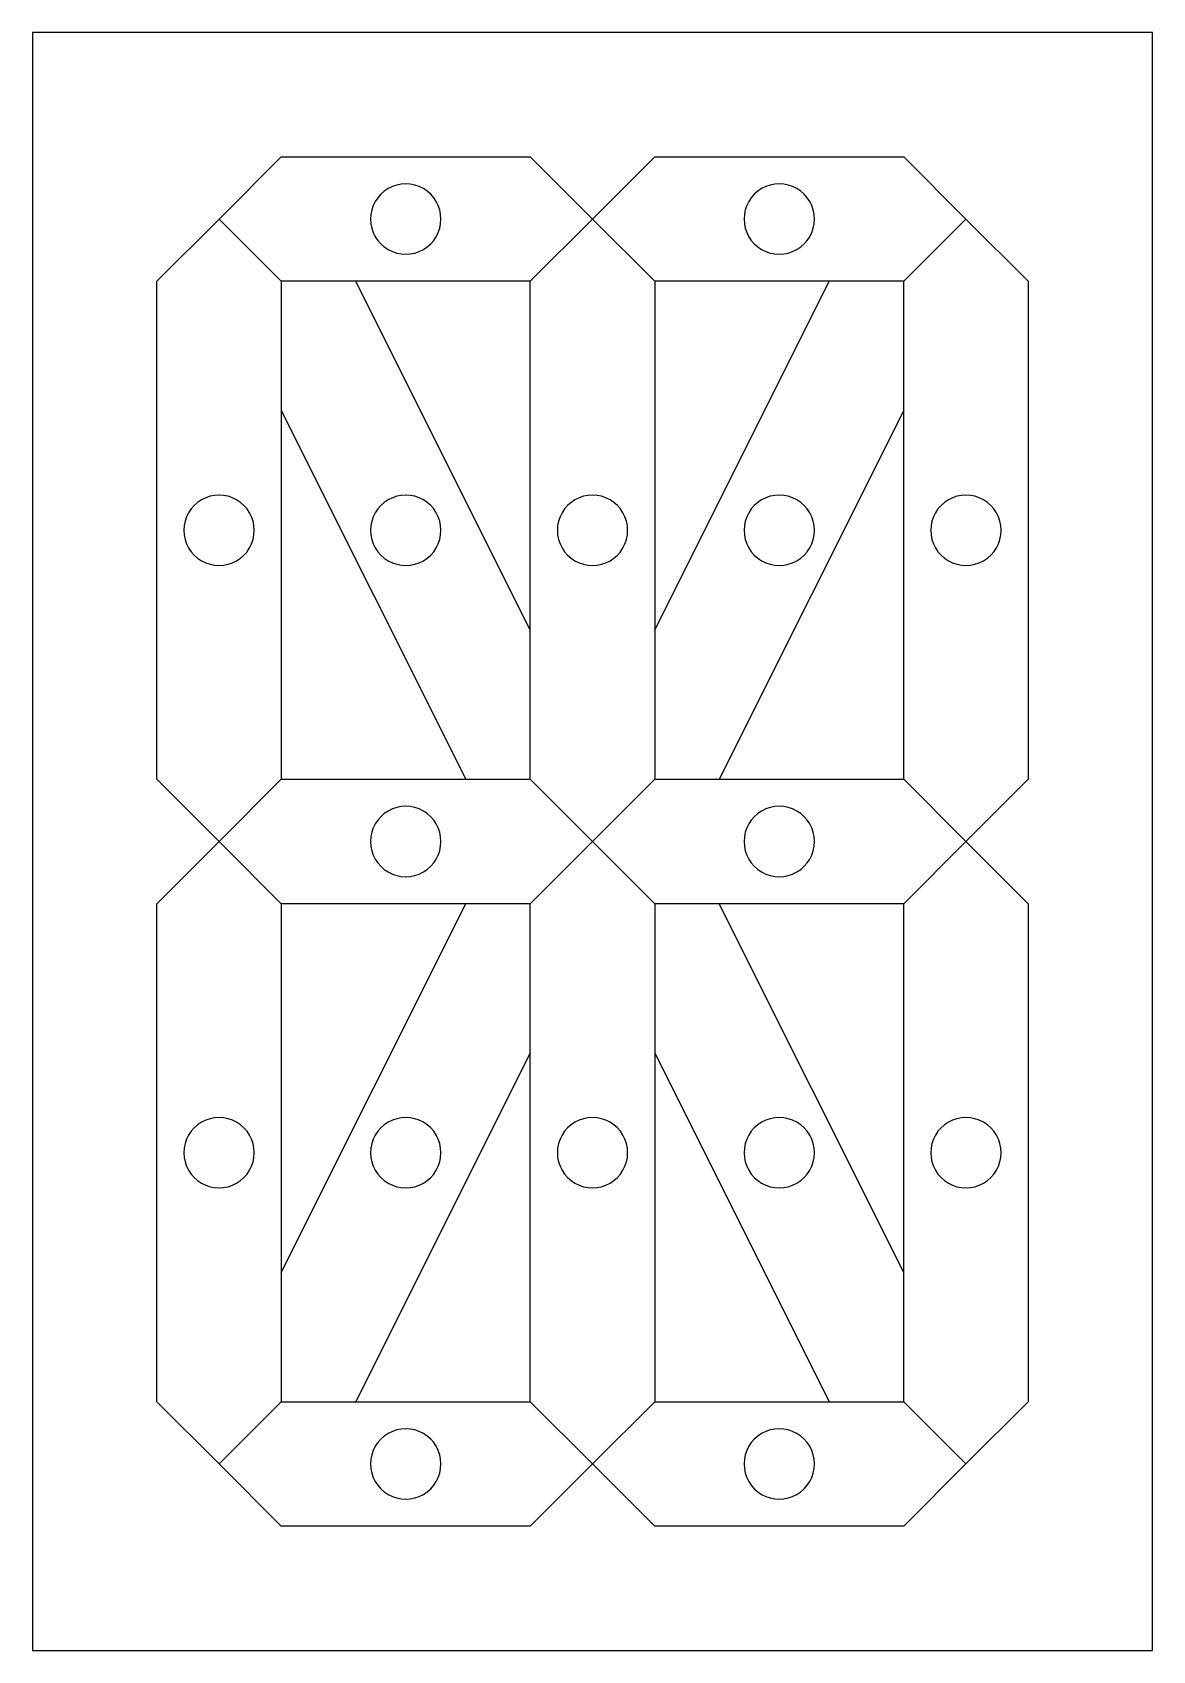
# Model space of a CAD drawing. Extents: x 12 to 192, y 20 to 280.
import ezdxf

# ---------------------------------------------------------------- set-up
doc = ezdxf.new("R2010")
doc.units = 0
doc.layers.get('0').update_dxf_attribs({"linetype": 'CONTINUOUS'})

msp = doc.modelspace()

# ---------------------------------------------------------------- linework, layer by layer
at = {"color": 1}
msp.add_lwpolyline([(191.700679, 279.709565), (11.700678, 279.709565), (11.700678, 19.709576), (191.700679, 19.709576), (191.700679, 279.709565)], close=True, dxfattribs=at)
at = {"color": 7}
for points in [[(41.700678, 249.709566), (51.700676, 259.709567), (91.700675, 259.709567), (101.700677, 249.709566)], [(101.700677, 249.709566), (111.700678, 259.709567), (151.70068, 259.709567), (161.700678, 249.709566)], [(31.700679, 159.709566), (31.700679, 239.709567), (41.700678, 249.709566)], [(41.700678, 249.709566), (51.700676, 239.709567), (51.700676, 159.709566)], [(91.700675, 159.709566), (91.700675, 239.709567), (101.700677, 249.709566)], [(101.700677, 249.709566), (111.700678, 239.709567), (111.700678, 159.709566)], [(101.700677, 249.709566), (111.700678, 239.709567)], [(151.700677, 159.709566), (151.700677, 239.709567), (161.700676, 249.709566)], [(161.700678, 249.709566), (171.700679, 239.709567), (171.700679, 159.709566)], [(91.700675, 239.709567), (51.700676, 239.709567)], [(91.700675, 183.68148), (63.686632, 239.709567)], [(151.700677, 239.709567), (111.700678, 239.709567)], [(111.700678, 183.68148), (139.714724, 239.709567)], [(51.700676, 218.960119), (81.325953, 159.709566)], [(151.700677, 218.960119), (122.0754, 159.709566)], [(31.700679, 159.709566), (41.700678, 149.709567)], [(41.700678, 149.709567), (51.700676, 159.709566)], [(51.700676, 159.709566), (91.700675, 159.709566)], [(91.700675, 159.709566), (101.700677, 149.709567)], [(101.700677, 149.709567), (111.700678, 159.709566)], [(111.700678, 159.709566), (151.700677, 159.709566)], [(151.700677, 159.709566), (161.700676, 149.709567)], [(161.700678, 149.709567), (171.700679, 159.709566)], [(31.700679, 139.709566), (41.700678, 149.709567), (51.700676, 139.709566)], [(91.700675, 59.709567), (91.700675, 139.709566), (101.700677, 149.709567)], [(101.700677, 149.709567), (111.700678, 139.709566), (111.700678, 59.709567)], [(151.700677, 59.709567), (151.700677, 139.709566), (161.700676, 149.709567)], [(161.700678, 149.709567), (171.700679, 139.709566), (171.700679, 59.709567)], [(31.700679, 59.709567), (31.700679, 139.709566)], [(51.700676, 139.709566), (51.700676, 59.709567)], [(91.700675, 139.709566), (51.700676, 139.709566)], [(51.700676, 80.459015), (81.325955, 139.709566)], [(151.700677, 139.709566), (111.700678, 139.709566)], [(151.700677, 80.459015), (122.0754, 139.709566)], [(91.700675, 115.737655), (63.686632, 59.709567)], [(111.700678, 115.737655), (139.714724, 59.709567)], [(31.700679, 59.709567), (41.700678, 49.709566), (51.700676, 59.709567)], [(51.700676, 59.709567), (91.700675, 59.709567)], [(91.700675, 59.709567), (101.700677, 49.709566)], [(101.700677, 49.709566), (111.700678, 59.709567)], [(111.700678, 59.709567), (151.700677, 59.709567)], [(151.700677, 59.709567), (161.700676, 49.709566)], [(161.700678, 49.709566), (171.700679, 59.709567)], [(41.700678, 49.709566), (51.700676, 39.709557)], [(91.700675, 39.709557), (101.700677, 49.709566)], [(101.700677, 49.709566), (111.700678, 39.709557)], [(151.700677, 39.709557), (161.700676, 49.709566)], [(91.700675, 39.709557), (51.700676, 39.709557)], [(151.700677, 39.709557), (111.700678, 39.709557)]]:
    msp.add_lwpolyline(points, dxfattribs=at)
at = {"color": 5}
for points in [[(74.52619, 254.604053), (72.777821, 255.613711), (70.623562, 255.613711), (68.875193, 254.604053)], [(134.526189, 254.604053), (132.77782, 255.613711), (130.623561, 255.613711), (128.875192, 254.604053)], [(68.875193, 254.604053), (67.126821, 253.594392), (66.050073, 251.728532), (66.050692, 249.709568)], [(77.350691, 249.709568), (77.351221, 251.728532), (76.27456, 253.594392), (74.52619, 254.604053)], [(128.875192, 254.604053), (127.12682, 253.594392), (126.050074, 251.728532), (126.050691, 249.709568)], [(137.350691, 249.709568), (137.35122, 251.728532), (136.274559, 253.594392), (134.526189, 254.604053)], [(66.050692, 249.709568), (66.050163, 247.690607), (67.126821, 245.824744), (68.875193, 244.815084)], [(74.52619, 244.815084), (76.27456, 245.824744), (77.351311, 247.690607), (77.350691, 249.709568)], [(126.050691, 249.709568), (126.050162, 247.690607), (127.12682, 245.824744), (128.875192, 244.815084)], [(134.526189, 244.815084), (136.274559, 245.824744), (137.35131, 247.690607), (137.350691, 249.709568)], [(68.875193, 244.815084), (70.623562, 243.805423), (72.777821, 243.805423), (74.52619, 244.815084)], [(128.875192, 244.815084), (130.623561, 243.805423), (132.77782, 243.805423), (134.526189, 244.815084)], [(44.526189, 204.604052), (42.77782, 205.613713), (40.623561, 205.613713), (38.875192, 204.604052)], [(74.52619, 204.604052), (72.777821, 205.613713), (70.623562, 205.613713), (68.875193, 204.604052)], [(104.526191, 204.604052), (102.777822, 205.613713), (100.623563, 205.613713), (98.875194, 204.604052)], [(134.526189, 204.604052), (132.77782, 205.613713), (130.623561, 205.613713), (128.875192, 204.604052)], [(164.52619, 204.604052), (162.777821, 205.613713), (160.623562, 205.613713), (158.875193, 204.604052)], [(38.875192, 204.604052), (37.126823, 203.594392), (36.050074, 201.728529), (36.050691, 199.709568)], [(47.350691, 199.709568), (47.35122, 201.728529), (46.274559, 203.594392), (44.526189, 204.604052)], [(68.875193, 204.604052), (67.126821, 203.594392), (66.050073, 201.728529), (66.050692, 199.709568)], [(77.350691, 199.709568), (77.351221, 201.728529), (76.27456, 203.594392), (74.52619, 204.604052)], [(98.875194, 204.604052), (97.126825, 203.594392), (96.050074, 201.728529), (96.050693, 199.709568)], [(107.350692, 199.709568), (107.351221, 201.728529), (106.27456, 203.594392), (104.526191, 204.604052)], [(128.875192, 204.604052), (127.12682, 203.594392), (126.050074, 201.728529), (126.050691, 199.709568)], [(137.350691, 199.709568), (137.35122, 201.728529), (136.274559, 203.594392), (134.526189, 204.604052)], [(158.875193, 204.604052), (157.126824, 203.594392), (156.050073, 201.728529), (156.050692, 199.709568)], [(167.350691, 199.709568), (167.351221, 201.728529), (166.27456, 203.594392), (164.52619, 204.604052)], [(36.050691, 199.709568), (36.050162, 197.690606), (37.126823, 195.824744), (38.875192, 194.815083)], [(44.526189, 194.815083), (46.274559, 195.824744), (47.351307, 197.690606), (47.350691, 199.709568)], [(66.050692, 199.709568), (66.050163, 197.690606), (67.126821, 195.824744), (68.875193, 194.815083)], [(74.52619, 194.815083), (76.27456, 195.824744), (77.351311, 197.690606), (77.350691, 199.709568)], [(96.050693, 199.709568), (96.050164, 197.690606), (97.126825, 195.824744), (98.875194, 194.815083)], [(104.526191, 194.815083), (106.27456, 195.824744), (107.351311, 197.690606), (107.350692, 199.709568)], [(126.050691, 199.709568), (126.050162, 197.690606), (127.12682, 195.824744), (128.875192, 194.815083)], [(134.526189, 194.815083), (136.274559, 195.824744), (137.35131, 197.690606), (137.350691, 199.709568)], [(156.050692, 199.709568), (156.050163, 197.690606), (157.126824, 195.824744), (158.875193, 194.815083)], [(164.52619, 194.815083), (166.27456, 195.824744), (167.35131, 197.690606), (167.350691, 199.709568)], [(38.875192, 194.815083), (40.623561, 193.805425), (42.77782, 193.805425), (44.526189, 194.815083)], [(68.875193, 194.815083), (70.623562, 193.805425), (72.777821, 193.805425), (74.52619, 194.815083)], [(98.875194, 194.815083), (100.623563, 193.805425), (102.777822, 193.805425), (104.526191, 194.815083)], [(128.875192, 194.815083), (130.623561, 193.805425), (132.77782, 193.805425), (134.526189, 194.815083)], [(158.875193, 194.815083), (160.623562, 193.805425), (162.777821, 193.805425), (164.52619, 194.815083)], [(68.875193, 154.604052), (67.126821, 153.594391), (66.050073, 151.728529), (66.050692, 149.709567)], [(74.52619, 154.604052), (72.777821, 155.61371), (70.623562, 155.61371), (68.875193, 154.604052)], [(77.350691, 149.709567), (77.351221, 151.728529), (76.27456, 153.594391), (74.52619, 154.604052)], [(128.875192, 154.604052), (127.12682, 153.594391), (126.050074, 151.728529), (126.050691, 149.709567)], [(134.526189, 154.604052), (132.77782, 155.61371), (130.623561, 155.61371), (128.875192, 154.604052)], [(137.350691, 149.709567), (137.35122, 151.728529), (136.274559, 153.594391), (134.526189, 154.604052)], [(66.050692, 149.709567), (66.050163, 147.690606), (67.126821, 145.824743), (68.875193, 144.815082)], [(74.52619, 144.815082), (76.27456, 145.824743), (77.351311, 147.690606), (77.350691, 149.709567)], [(126.050691, 149.709567), (126.050162, 147.690606), (127.12682, 145.824743), (128.875192, 144.815082)], [(134.526189, 144.815082), (136.274559, 145.824743), (137.35131, 147.690606), (137.350691, 149.709567)], [(68.875193, 144.815082), (70.623562, 143.805422), (72.777821, 143.805422), (74.52619, 144.815082)], [(128.875192, 144.815082), (130.623561, 143.805422), (132.77782, 143.805422), (134.526189, 144.815082)], [(38.875192, 104.604054), (37.126823, 103.594393), (36.050074, 101.728533), (36.050691, 99.709569)], [(44.526189, 104.604054), (42.77782, 105.613712), (40.623561, 105.613712), (38.875192, 104.604054)], [(47.350691, 99.709569), (47.35122, 101.728533), (46.274559, 103.594393), (44.526189, 104.604054)], [(68.875193, 104.604054), (67.126821, 103.594393), (66.050073, 101.728533), (66.050692, 99.709569)], [(74.52619, 104.604054), (72.777821, 105.613712), (70.623562, 105.613712), (68.875193, 104.604054)], [(77.350691, 99.709569), (77.351221, 101.728533), (76.27456, 103.594393), (74.52619, 104.604054)], [(98.875194, 104.604054), (97.126825, 103.594393), (96.050074, 101.728533), (96.050693, 99.709569)], [(104.526191, 104.604054), (102.777822, 105.613712), (100.623563, 105.613712), (98.875194, 104.604054)], [(107.350692, 99.709569), (107.351221, 101.728533), (106.27456, 103.594393), (104.526191, 104.604054)], [(128.875192, 104.604054), (127.12682, 103.594393), (126.050074, 101.728533), (126.050691, 99.709569)], [(134.526189, 104.604054), (132.77782, 105.613712), (130.623561, 105.613712), (128.875192, 104.604054)], [(137.350691, 99.709569), (137.35122, 101.728533), (136.274559, 103.594393), (134.526189, 104.604054)], [(158.875193, 104.604054), (157.126824, 103.594393), (156.050073, 101.728533), (156.050692, 99.709569)], [(164.52619, 104.604054), (162.777821, 105.613712), (160.623562, 105.613712), (158.875193, 104.604054)], [(167.350691, 99.709569), (167.351221, 101.728533), (166.27456, 103.594393), (164.52619, 104.604054)], [(36.050691, 99.709569), (36.050162, 97.690608), (37.126823, 95.824745), (38.875192, 94.815085)], [(44.526189, 94.815085), (46.274559, 95.824745), (47.351307, 97.690608), (47.350691, 99.709569)], [(66.050692, 99.709569), (66.050163, 97.690608), (67.126821, 95.824745), (68.875193, 94.815085)], [(74.52619, 94.815085), (76.27456, 95.824745), (77.351311, 97.690608), (77.350691, 99.709569)], [(96.050693, 99.709569), (96.050164, 97.690608), (97.126825, 95.824745), (98.875194, 94.815085)], [(104.526191, 94.815085), (106.27456, 95.824745), (107.351311, 97.690608), (107.350692, 99.709569)], [(126.050691, 99.709569), (126.050162, 97.690608), (127.12682, 95.824745), (128.875192, 94.815085)], [(134.526189, 94.815085), (136.274559, 95.824745), (137.35131, 97.690608), (137.350691, 99.709569)], [(156.050692, 99.709569), (156.050163, 97.690608), (157.126824, 95.824745), (158.875193, 94.815085)], [(164.52619, 94.815085), (166.27456, 95.824745), (167.35131, 97.690608), (167.350691, 99.709569)], [(38.875192, 94.815085), (40.623561, 93.805424), (42.77782, 93.805424), (44.526189, 94.815085)], [(68.875193, 94.815085), (70.623562, 93.805424), (72.777821, 93.805424), (74.52619, 94.815085)], [(98.875194, 94.815085), (100.623563, 93.805424), (102.777822, 93.805424), (104.526191, 94.815085)], [(128.875192, 94.815085), (130.623561, 93.805424), (132.77782, 93.805424), (134.526189, 94.815085)], [(158.875193, 94.815085), (160.623562, 93.805424), (162.777821, 93.805424), (164.52619, 94.815085)], [(68.875193, 54.604054), (67.126821, 53.594393), (66.050073, 51.72853), (66.050692, 49.709569)], [(74.52619, 54.604054), (72.777821, 55.613714), (70.623562, 55.613714), (68.875193, 54.604054)], [(77.350691, 49.709569), (77.351221, 51.72853), (76.27456, 53.594393), (74.52619, 54.604054)], [(128.875192, 54.604054), (127.12682, 53.594393), (126.050074, 51.72853), (126.050691, 49.709569)], [(134.526189, 54.604054), (132.77782, 55.613714), (130.623561, 55.613714), (128.875192, 54.604054)], [(137.350691, 49.709569), (137.35122, 51.72853), (136.274559, 53.594393), (134.526189, 54.604054)], [(66.050692, 49.709569), (66.050163, 47.690605), (67.126821, 45.824745), (68.875193, 44.815084)], [(74.52619, 44.815084), (76.27456, 45.824745), (77.351311, 47.690605), (77.350691, 49.709569)], [(126.050691, 49.709569), (126.050162, 47.690605), (127.12682, 45.824745), (128.875192, 44.815084)], [(134.526189, 44.815084), (136.274559, 45.824745), (137.35131, 47.690605), (137.350691, 49.709569)], [(68.875193, 44.815084), (70.623562, 43.805426), (72.777821, 43.805426), (74.52619, 44.815084)], [(128.875192, 44.815084), (130.623561, 43.805426), (132.77782, 43.805426), (134.526189, 44.815084)]]:
    msp.add_open_spline(points, degree=3, dxfattribs=at)

doc.saveas('drawing.dxf')
